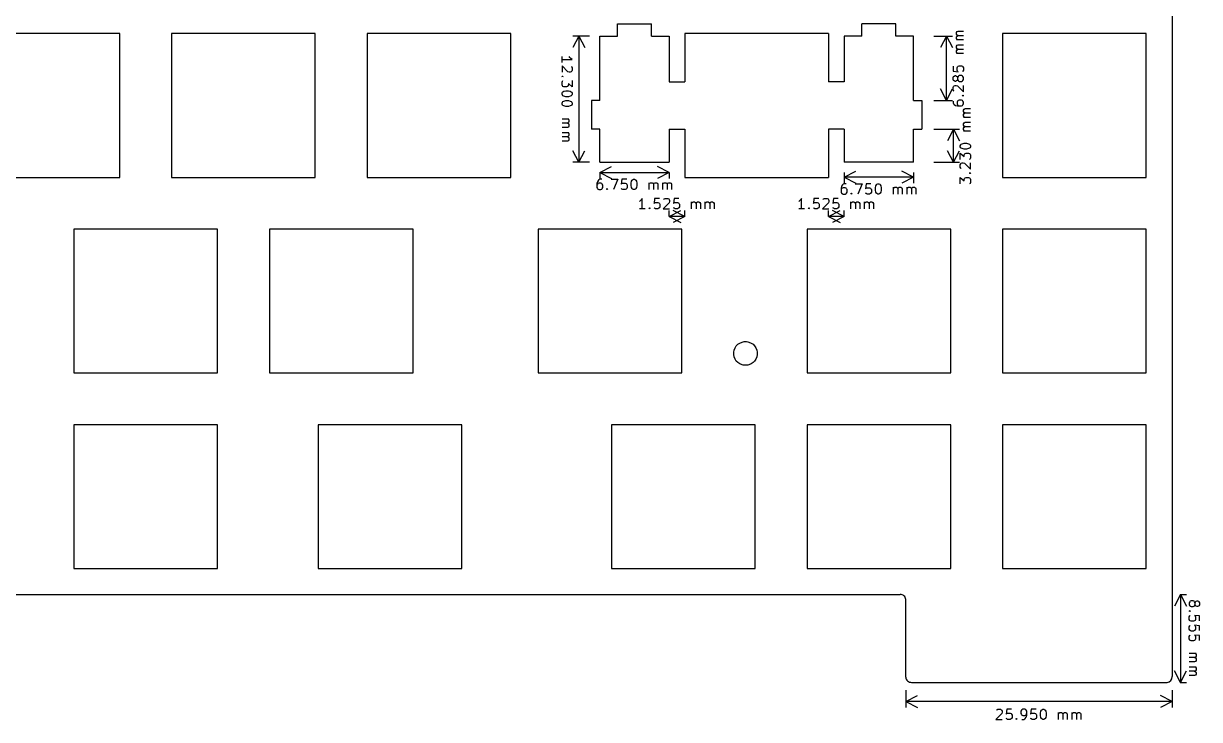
# Model space of a CAD drawing. Extents: x 24 to 217, y -65 to 69.
# Drawn here: x 102.2 to 216.7, y -65 to 2.7 of the extents above; entities that cross this region are included whole.
import ezdxf

# ---------------------------------------------------------------- set-up
doc = ezdxf.new("R2010")
doc.units = 0
doc.layers.add('BLACK', color=7, linetype='CONTINUOUS')

msp = doc.modelspace()

# ---------------------------------------------------------------- linework, layer by layer
at = {"layer": 'BLACK', "linetype": 'CONTINUOUS'}
for p, q in [((214.08, 60.9025), (214.08, -14.77)), ((160.047, 1.5225), (160.047, 2.7225)), ((160.047, 2.7225), (163.347, 2.7225)), ((163.347, 1.5225), (163.347, 2.7225)), ((183.849, 1.5225), (183.849, 2.7225)), ((187.149, 2.7225), (183.849, 2.7225)), ((187.149, 1.5225), (187.149, 2.7225)), ((111.542, 1.7525), (97.542, 1.7525)), ((111.542, -12.2475), (111.542, 1.7525)), ((116.592, 1.7525), (116.592, -12.2475)), ((130.592, 1.7525), (116.592, 1.7525)), ((130.592, -12.2475), (130.592, 1.7525)), ((135.642, 1.7525), (135.642, -12.2475)), ((149.642, 1.7525), (135.642, 1.7525)), ((149.642, -12.2475), (149.642, 1.7525)), ((157.322, 1.5225), (155.698, 1.5225)), ((156.284, 1.5225), (155.698, 0.396)), ((156.284, 1.5225), (156.284, -10.7775)), ((156.284, 1.5225), (156.87, 0.396)), ((158.322, 1.5225), (160.047, 1.5225)), ((158.322, -4.7625), (158.322, 1.5225)), ((163.346, 1.5225), (165.071, 1.5225)), ((165.073, 1.5225), (165.073, -2.9475)), ((180.598, 1.7525), (166.598, 1.7525)), ((166.598, 1.7525), (166.598, -2.9475)), ((180.598, 1.7525), (180.598, -2.9475)), ((182.123, 1.5225), (182.123, -2.9475)), ((183.849, 1.5225), (182.124, 1.5225)), ((188.874, 1.5225), (187.149, 1.5225)), ((188.874, -4.7625), (188.874, 1.5225)), ((190.874, 1.5225), (192.68, 1.5225)), ((192.094, 1.5225), (191.508, 0.396)), ((192.094, -4.7625), (192.094, 1.5225)), ((192.094, 1.5225), (192.68, 0.396)), ((193.08, 1.85619), (193.127, 1.95143)), ((193.08, 1.71333), (193.08, 1.85619)), ((193.127, 1.61809), (193.08, 1.71333)), ((193.08, 1.42762), (193.127, 1.52286)), ((193.08, 1.28476), (193.08, 1.42762)), ((193.127, 1.18952), (193.08, 1.28476)), ((193.127, 1.95143), (193.223, 1.99905)), ((193.223, 1.57048), (193.127, 1.61809)), ((193.127, 1.52286), (193.223, 1.57048)), ((193.175, 1.1419), (193.127, 1.18952)), ((193.223, 1.99905), (193.746, 1.99905)), ((193.223, 1.57048), (193.746, 1.57048)), ((197.556, 1.7525), (197.556, -12.2475)), ((211.556, 1.7525), (197.556, 1.7525)), ((211.556, -12.2475), (211.556, 1.7525)), ((193.746, 1.1419), (193.08, 1.1419)), ((193.08, 0.52286), (193.127, 0.61809)), ((193.08, 0.38), (193.08, 0.52286)), ((193.127, 0.28476), (193.08, 0.38)), ((193.08, 0.09428), (193.127, 0.18952)), ((193.08, -0.04857), (193.08, 0.09428)), ((193.127, 0.61809), (193.223, 0.66571)), ((193.223, 0.23714), (193.127, 0.28476)), ((193.127, 0.18952), (193.223, 0.23714)), ((193.223, 0.66571), (193.746, 0.66571)), ((193.223, 0.23714), (193.746, 0.23714)), ((154.632, -1.05607), (154.632, -0.48464)), ((154.632, -0.77036), (155.632, -0.77036)), ((155.394, -0.57988), (155.346, -0.48464)), ((155.489, -0.67512), (155.394, -0.57988)), ((155.632, -0.77036), (155.489, -0.67512)), ((193.127, -0.14381), (193.08, -0.04857)), ((193.746, -0.19143), (193.08, -0.19143)), ((193.175, -0.19143), (193.127, -0.14381)), ((155.203, -1.96083), (154.632, -1.3894)), ((154.632, -1.3894), (154.632, -2.00845)), ((155.346, -2.00845), (155.203, -1.96083)), ((155.441, -2.00845), (155.346, -2.00845)), ((155.536, -1.96083), (155.441, -2.00845)), ((155.536, -1.43702), (155.584, -1.48464)), ((155.584, -1.91321), (155.536, -1.96083)), ((155.584, -1.48464), (155.632, -1.57988)), ((155.632, -1.81798), (155.584, -1.91321)), ((155.632, -1.57988), (155.632, -1.81798)), ((192.746, -1.42952), (192.746, -1.90571)), ((192.746, -1.90571), (193.223, -1.95333)), ((193.127, -1.57238), (193.175, -1.47714)), ((193.127, -1.81048), (193.127, -1.57238)), ((193.175, -1.90571), (193.127, -1.81048)), ((193.175, -1.47714), (193.223, -1.42952)), ((193.223, -1.95333), (193.175, -1.90571)), ((193.223, -1.42952), (193.318, -1.3819)), ((193.318, -1.3819), (193.556, -1.3819)), ((193.556, -1.3819), (193.651, -1.42952)), ((193.651, -1.42952), (193.699, -1.47714)), ((193.699, -1.90571), (193.651, -1.95333)), ((193.699, -1.47714), (193.746, -1.57238)), ((193.746, -1.81048), (193.699, -1.90571)), ((193.746, -1.57238), (193.746, -1.81048)), ((154.632, -2.43702), (154.679, -2.3894)), ((154.679, -2.48464), (154.632, -2.43702)), ((154.727, -2.43702), (154.632, -2.43702)), ((154.632, -2.96083), (154.679, -2.86559)), ((154.632, -3.24655), (154.632, -2.96083)), ((154.679, -3.34178), (154.632, -3.24655)), ((154.679, -2.3894), (154.727, -2.43702)), ((154.727, -2.43702), (154.679, -2.48464)), ((154.679, -2.86559), (154.727, -2.81798)), ((154.727, -3.3894), (154.679, -3.34178)), ((154.822, -3.43702), (154.727, -3.3894)), ((155.06, -3.43702), (154.822, -3.43702)), ((155.155, -3.3894), (155.06, -3.43702)), ((155.203, -3.34178), (155.155, -3.3894)), ((155.251, -3.24655), (155.203, -3.34178)), ((155.632, -3.43702), (155.251, -3.10369)), ((155.251, -3.10369), (155.251, -3.24655)), ((155.632, -2.81798), (155.632, -3.43702)), ((165.073, -2.9475), (166.598, -2.9475)), ((182.123, -2.9475), (180.598, -2.9475)), ((192.746, -2.52476), (192.794, -2.42952)), ((192.746, -2.71524), (192.746, -2.52476)), ((192.794, -2.81048), (192.746, -2.71524)), ((192.746, -3.47714), (192.794, -3.3819)), ((192.794, -2.42952), (192.842, -2.3819)), ((192.842, -2.8581), (192.794, -2.81048)), ((192.794, -3.3819), (192.842, -3.33428)), ((192.842, -2.3819), (192.937, -2.33428)), ((192.937, -2.90571), (192.842, -2.8581)), ((192.842, -3.33428), (192.937, -3.28667)), ((192.937, -2.33428), (192.984, -2.33428)), ((192.984, -2.90571), (192.937, -2.90571)), ((192.937, -3.28667), (193.032, -3.28667)), ((192.984, -2.33428), (193.08, -2.3819)), ((193.08, -2.8581), (192.984, -2.90571)), ((193.032, -3.28667), (193.175, -3.33428)), ((193.08, -2.3819), (193.127, -2.42952)), ((193.127, -2.81048), (193.08, -2.8581)), ((193.127, -2.42952), (193.175, -2.52476)), ((193.175, -2.71524), (193.127, -2.81048)), ((193.223, -2.42952), (193.175, -2.52476)), ((193.175, -2.52476), (193.175, -2.71524)), ((193.175, -2.71524), (193.223, -2.81048)), ((193.175, -3.33428), (193.746, -3.90571)), ((193.27, -2.3819), (193.223, -2.42952)), ((193.223, -2.81048), (193.27, -2.8581)), ((193.365, -2.33428), (193.27, -2.3819)), ((193.27, -2.8581), (193.365, -2.90571)), ((193.556, -2.33428), (193.365, -2.33428)), ((193.365, -2.90571), (193.556, -2.90571)), ((193.651, -2.3819), (193.556, -2.33428)), ((193.556, -2.90571), (193.651, -2.8581)), ((193.699, -2.42952), (193.651, -2.3819)), ((193.651, -2.8581), (193.699, -2.81048)), ((193.746, -2.52476), (193.699, -2.42952)), ((193.699, -2.81048), (193.746, -2.71524)), ((193.746, -2.71524), (193.746, -2.52476)), ((193.746, -3.90571), (193.746, -3.28667)), ((154.632, -4.05607), (154.679, -3.96083)), ((154.632, -4.15131), (154.632, -4.05607)), ((154.679, -4.24655), (154.632, -4.15131)), ((154.679, -3.96083), (154.727, -3.91321)), ((154.727, -4.29417), (154.679, -4.24655)), ((154.727, -3.91321), (154.822, -3.86559)), ((154.822, -4.34178), (154.727, -4.29417)), ((154.822, -3.86559), (155.013, -3.81798)), ((155.013, -4.3894), (154.822, -4.34178)), ((155.013, -3.81798), (155.251, -3.81798)), ((155.251, -4.3894), (155.013, -4.3894)), ((155.251, -3.81798), (155.441, -3.86559)), ((155.441, -4.34178), (155.251, -4.3894)), ((155.441, -3.86559), (155.536, -3.91321)), ((155.536, -4.29417), (155.441, -4.34178)), ((155.536, -3.91321), (155.584, -3.96083)), ((155.584, -4.24655), (155.536, -4.29417)), ((155.584, -3.96083), (155.632, -4.05607)), ((155.632, -4.15131), (155.584, -4.24655)), ((155.632, -4.05607), (155.632, -4.15131)), ((192.094, -4.7625), (191.508, -3.636)), ((192.094, -4.7625), (192.68, -3.636)), ((192.746, -3.71524), (192.746, -3.47714)), ((192.794, -3.81048), (192.746, -3.71524)), ((192.842, -3.85809), (192.794, -3.81048)), ((193.651, -4.28667), (193.699, -4.23905)), ((193.699, -4.33428), (193.651, -4.28667)), ((193.651, -4.28667), (193.746, -4.28667)), ((193.699, -4.23905), (193.746, -4.28667)), ((193.746, -4.28667), (193.699, -4.33428)), ((154.632, -5.00845), (154.679, -4.91321)), ((154.632, -5.10369), (154.632, -5.00845)), ((154.679, -5.19893), (154.632, -5.10369)), ((154.679, -4.91321), (154.727, -4.86559)), ((154.727, -5.24655), (154.679, -5.19893)), ((154.727, -4.86559), (154.822, -4.81798)), ((154.822, -5.29417), (154.727, -5.24655)), ((154.822, -4.81798), (155.013, -4.77036)), ((155.013, -5.34178), (154.822, -5.29417)), ((155.013, -4.77036), (155.251, -4.77036)), ((155.251, -5.34178), (155.013, -5.34178)), ((155.251, -4.77036), (155.441, -4.81798)), ((155.441, -5.29417), (155.251, -5.34178)), ((155.441, -4.81798), (155.536, -4.86559)), ((155.536, -5.24655), (155.441, -5.29417)), ((155.536, -4.86559), (155.584, -4.91321)), ((155.584, -5.19893), (155.536, -5.24655)), ((155.584, -4.91321), (155.632, -5.00845)), ((155.632, -5.10369), (155.584, -5.19893)), ((155.632, -5.00845), (155.632, -5.10369)), ((158.322, -4.7625), (157.497, -4.7625)), ((157.497, -4.7625), (157.497, -7.5475)), ((188.874, -4.7625), (189.7, -4.7625)), ((189.7, -4.7625), (189.7, -7.5475)), ((190.874, -4.7625), (192.68, -4.7625)), ((192.746, -4.81048), (192.746, -5.00095)), ((192.746, -5.00095), (192.794, -5.09619)), ((192.794, -5.09619), (192.842, -5.14381)), ((192.842, -5.14381), (192.984, -5.23905)), ((192.984, -5.23905), (193.175, -5.28667)), ((193.175, -4.81048), (193.127, -4.90571)), ((193.127, -4.90571), (193.127, -5.09619)), ((193.127, -5.09619), (193.175, -5.19143)), ((193.223, -4.76286), (193.175, -4.81048)), ((193.175, -5.19143), (193.223, -5.23905)), ((193.175, -5.28667), (193.556, -5.28667)), ((193.318, -4.71524), (193.223, -4.76286)), ((193.223, -5.23905), (193.318, -5.28667)), ((193.556, -4.71524), (193.318, -4.71524)), ((193.651, -4.76286), (193.556, -4.71524)), ((193.556, -5.28667), (193.651, -5.23905)), ((193.699, -4.81048), (193.651, -4.76286)), ((193.651, -5.23905), (193.699, -5.19143)), ((193.746, -4.90571), (193.699, -4.81048)), ((193.699, -5.19143), (193.746, -5.09619)), ((193.746, -5.09619), (193.746, -4.90571)), ((193.77, -5.68631), (193.817, -5.59107)), ((193.77, -5.82917), (193.77, -5.68631)), ((193.817, -5.59107), (193.913, -5.54345)), ((193.913, -5.54345), (194.436, -5.54345)), ((154.632, -6.53226), (155.298, -6.53226)), ((155.203, -6.53226), (155.251, -6.57988)), ((155.251, -6.57988), (155.298, -6.67512)), ((155.298, -6.81798), (155.251, -6.91321)), ((155.298, -6.67512), (155.298, -6.81798)), ((193.817, -5.9244), (193.77, -5.82917)), ((193.77, -6.11488), (193.817, -6.01964)), ((193.77, -6.25774), (193.77, -6.11488)), ((193.817, -6.35298), (193.77, -6.25774)), ((194.436, -6.4006), (193.77, -6.4006)), ((193.913, -5.97202), (193.817, -5.9244)), ((193.817, -6.01964), (193.913, -5.97202)), ((193.865, -6.4006), (193.817, -6.35298)), ((193.913, -5.97202), (194.436, -5.97202)), ((155.155, -6.96083), (154.632, -6.96083)), ((155.155, -7.3894), (154.632, -7.3894)), ((154.632, -7.86559), (155.298, -7.86559)), ((155.251, -6.91321), (155.155, -6.96083)), ((155.155, -6.96083), (155.251, -7.00845)), ((155.251, -7.34178), (155.155, -7.3894)), ((155.203, -7.86559), (155.251, -7.91321)), ((155.251, -7.00845), (155.298, -7.10369)), ((155.298, -7.24655), (155.251, -7.34178)), ((155.251, -7.91321), (155.298, -8.00845)), ((155.298, -7.10369), (155.298, -7.24655)), ((155.298, -8.00845), (155.298, -8.15131)), ((158.322, -7.5475), (157.497, -7.5475)), ((158.322, -10.7775), (158.322, -7.5475)), ((165.073, -7.5475), (165.073, -10.7775)), ((165.073, -7.5475), (166.598, -7.5475)), ((166.598, -7.5475), (166.598, -12.2475)), ((180.598, -7.5475), (180.598, -12.2475)), ((182.123, -7.5475), (180.598, -7.5475)), ((182.123, -7.5475), (182.123, -10.7775)), ((188.874, -10.7775), (188.874, -7.5475)), ((188.874, -7.5475), (189.7, -7.5475)), ((190.874, -7.5475), (193.37, -7.5475)), ((192.784, -7.5475), (192.198, -8.674)), ((192.784, -10.7775), (192.784, -7.5475)), ((192.784, -7.5475), (193.37, -8.674)), ((193.77, -7.01964), (193.817, -6.9244)), ((193.77, -7.1625), (193.77, -7.01964)), ((193.817, -7.25774), (193.77, -7.1625)), ((193.77, -7.44821), (193.817, -7.35298)), ((193.77, -7.59107), (193.77, -7.44821)), ((193.817, -7.68631), (193.77, -7.59107)), ((194.436, -7.73393), (193.77, -7.73393)), ((193.817, -6.9244), (193.913, -6.87678)), ((193.913, -7.30536), (193.817, -7.25774)), ((193.817, -7.35298), (193.913, -7.30536)), ((193.865, -7.73393), (193.817, -7.68631)), ((193.913, -6.87678), (194.436, -6.87678)), ((193.913, -7.30536), (194.436, -7.30536)), ((155.155, -8.29417), (154.632, -8.29417)), ((155.155, -8.72274), (154.632, -8.72274)), ((155.251, -8.24655), (155.155, -8.29417)), ((155.155, -8.29417), (155.251, -8.34178)), ((155.251, -8.67512), (155.155, -8.72274)), ((155.298, -8.15131), (155.251, -8.24655)), ((155.251, -8.34178), (155.298, -8.43702)), ((155.298, -8.57988), (155.251, -8.67512)), ((155.298, -8.43702), (155.298, -8.57988)), ((193.436, -9.1625), (193.484, -9.06726)), ((193.436, -9.25774), (193.436, -9.1625)), ((193.484, -9.06726), (193.532, -9.01964)), ((193.532, -9.01964), (193.627, -8.97202)), ((193.627, -8.97202), (193.817, -8.9244)), ((193.817, -8.9244), (194.055, -8.9244)), ((194.055, -8.9244), (194.246, -8.97202)), ((194.246, -8.97202), (194.341, -9.01964)), ((194.341, -9.01964), (194.389, -9.06726)), ((194.389, -9.06726), (194.436, -9.1625)), ((194.436, -9.1625), (194.436, -9.25774)), ((156.284, -10.7775), (155.698, -9.651)), ((156.284, -10.7775), (156.87, -9.651)), ((192.784, -10.7775), (192.198, -9.651)), ((192.784, -10.7775), (193.37, -9.651)), ((193.484, -9.35298), (193.436, -9.25774)), ((193.436, -10.4958), (193.436, -9.87678)), ((193.436, -9.87678), (193.817, -10.2101)), ((193.532, -9.40059), (193.484, -9.35298)), ((193.627, -9.44821), (193.532, -9.40059)), ((193.817, -9.49583), (193.627, -9.44821)), ((194.055, -9.49583), (193.817, -9.49583)), ((193.817, -10.0673), (193.865, -9.97202)), ((193.817, -10.2101), (193.817, -10.0673)), ((193.865, -9.97202), (193.913, -9.9244)), ((193.913, -9.9244), (194.008, -9.87678)), ((194.008, -9.87678), (194.246, -9.87678)), ((194.246, -9.44821), (194.055, -9.49583)), ((194.341, -9.40059), (194.246, -9.44821)), ((194.246, -9.87678), (194.341, -9.9244)), ((194.389, -9.35298), (194.341, -9.40059)), ((194.341, -9.9244), (194.389, -9.97202)), ((194.436, -9.25774), (194.389, -9.35298)), ((194.389, -9.97202), (194.436, -10.0673)), ((194.436, -10.0673), (194.436, -10.353)), ((157.322, -10.7775), (155.698, -10.7775)), ((158.322, -10.7775), (165.072, -10.7775)), ((158.322, -11.7775), (159.448, -11.1911)), ((165.072, -11.7775), (163.945, -11.1911)), ((188.874, -10.7775), (182.124, -10.7775)), ((190.874, -10.7775), (193.37, -10.7775)), ((193.436, -11.0196), (193.484, -10.9244)), ((193.436, -11.2577), (193.436, -11.0196)), ((193.484, -11.353), (193.436, -11.2577)), ((193.484, -10.9244), (193.532, -10.8768)), ((193.532, -11.4006), (193.484, -11.353)), ((193.532, -10.8768), (193.627, -10.8292)), ((193.627, -10.8292), (193.722, -10.8292)), ((193.722, -10.8292), (193.865, -10.8768)), ((193.865, -10.8768), (194.436, -11.4482)), ((194.389, -10.4482), (194.341, -10.4958)), ((194.436, -10.353), (194.389, -10.4482)), ((194.436, -11.4482), (194.436, -10.8292)), ((97.542, -12.2475), (111.542, -12.2475)), ((116.592, -12.2475), (130.592, -12.2475)), ((135.642, -12.2475), (149.642, -12.2475)), ((158.173, -12.5251), (158.078, -12.668)), ((158.221, -12.4775), (158.173, -12.5251)), ((158.316, -12.4299), (158.221, -12.4775)), ((158.506, -12.4299), (158.316, -12.4299)), ((158.322, -11.7775), (165.072, -11.7775)), ((158.322, -11.7775), (158.322, -12.3639)), ((158.322, -11.7775), (159.448, -12.3639)), ((159.411, -12.4299), (160.078, -12.4299)), ((160.078, -12.4299), (159.649, -13.4299)), ((160.459, -12.4299), (160.411, -12.9061)), ((160.935, -12.4299), (160.459, -12.4299)), ((161.411, -12.6204), (161.459, -12.5251)), ((161.459, -12.5251), (161.506, -12.4775)), ((161.506, -12.4775), (161.602, -12.4299)), ((161.602, -12.4299), (161.697, -12.4299)), ((161.697, -12.4299), (161.792, -12.4775)), ((161.792, -12.4775), (161.84, -12.5251)), ((161.84, -12.5251), (161.887, -12.6204)), ((165.072, -11.7775), (163.945, -12.3639)), ((165.072, -11.7775), (165.072, -12.3639)), ((166.598, -12.2475), (180.598, -12.2475)), ((182.124, -12.2175), (183.251, -11.6311)), ((182.124, -11.7775), (182.124, -12.8039)), ((188.874, -12.2175), (182.124, -12.2175)), ((182.124, -12.2175), (183.251, -12.8039)), ((188.874, -12.2175), (187.748, -11.6311)), ((188.874, -12.2175), (187.748, -12.8039)), ((188.874, -11.7775), (188.874, -12.8039)), ((193.436, -12.8768), (193.436, -12.2577)), ((193.436, -12.2577), (193.817, -12.5911)), ((193.817, -12.4482), (193.865, -12.353)), ((193.817, -12.5911), (193.817, -12.4482)), ((193.865, -12.353), (193.913, -12.3054)), ((193.913, -12.3054), (194.008, -12.2577)), ((194.008, -12.2577), (194.246, -12.2577)), ((194.246, -12.2577), (194.341, -12.3054)), ((194.341, -11.8292), (194.389, -11.7815)), ((194.389, -11.8768), (194.341, -11.8292)), ((194.341, -11.8292), (194.436, -11.8292)), ((194.341, -12.3054), (194.389, -12.353)), ((194.389, -11.7815), (194.436, -11.8292)), ((194.436, -11.8292), (194.389, -11.8768)), ((194.389, -12.353), (194.436, -12.4482)), ((194.436, -12.4482), (194.436, -12.7339)), ((197.556, -12.2475), (211.556, -12.2475)), ((158.078, -12.668), (158.03, -12.8585)), ((158.03, -12.8585), (158.03, -13.2394)), ((158.078, -12.9061), (158.03, -13.0013)), ((158.03, -13.2394), (158.078, -13.3346)), ((158.125, -12.8585), (158.078, -12.9061)), ((158.078, -13.3346), (158.125, -13.3823)), ((158.221, -12.8108), (158.125, -12.8585)), ((158.125, -13.3823), (158.221, -13.4299)), ((158.411, -12.8108), (158.221, -12.8108)), ((158.221, -13.4299), (158.411, -13.4299)), ((158.506, -12.8585), (158.411, -12.8108)), ((158.411, -13.4299), (158.506, -13.3823)), ((158.554, -12.9061), (158.506, -12.8585)), ((158.506, -13.3823), (158.554, -13.3346)), ((158.602, -13.0013), (158.554, -12.9061)), ((158.554, -13.3346), (158.602, -13.2394)), ((158.602, -13.2394), (158.602, -13.0013)), ((158.982, -13.3823), (159.03, -13.3346)), ((159.03, -13.4299), (158.982, -13.3823)), ((159.03, -13.3346), (159.078, -13.3823)), ((159.03, -13.3346), (159.03, -13.4299)), ((159.078, -13.3823), (159.03, -13.4299)), ((160.411, -12.9061), (160.459, -12.8585)), ((160.459, -13.3823), (160.411, -13.3346)), ((160.459, -12.8585), (160.554, -12.8108)), ((160.554, -13.4299), (160.459, -13.3823)), ((160.554, -12.8108), (160.792, -12.8108)), ((160.792, -13.4299), (160.554, -13.4299)), ((160.792, -12.8108), (160.887, -12.8585)), ((160.887, -13.3823), (160.792, -13.4299)), ((160.887, -12.8585), (160.935, -12.9061)), ((160.935, -13.3346), (160.887, -13.3823)), ((160.935, -12.9061), (160.982, -13.0013)), ((160.982, -13.2394), (160.935, -13.3346)), ((160.982, -13.0013), (160.982, -13.2394)), ((161.363, -12.8108), (161.411, -12.6204)), ((161.363, -13.0489), (161.363, -12.8108)), ((161.411, -13.2394), (161.363, -13.0489)), ((161.459, -13.3346), (161.411, -13.2394)), ((161.506, -13.3823), (161.459, -13.3346)), ((161.602, -13.4299), (161.506, -13.3823)), ((161.697, -13.4299), (161.602, -13.4299)), ((161.792, -13.3823), (161.697, -13.4299)), ((161.84, -13.3346), (161.792, -13.3823)), ((161.887, -13.2394), (161.84, -13.3346)), ((161.887, -12.6204), (161.935, -12.8108)), ((161.935, -13.0489), (161.887, -13.2394)), ((161.935, -12.8108), (161.935, -13.0489)), ((163.125, -13.4299), (163.125, -12.7632)), ((163.125, -12.8585), (163.173, -12.8108)), ((163.173, -12.8108), (163.268, -12.7632)), ((163.268, -12.7632), (163.411, -12.7632)), ((163.411, -12.7632), (163.506, -12.8108)), ((163.506, -12.8108), (163.554, -12.9061)), ((163.554, -12.9061), (163.602, -12.8108)), ((163.554, -12.9061), (163.554, -13.4299)), ((163.602, -12.8108), (163.697, -12.7632)), ((163.697, -12.7632), (163.84, -12.7632)), ((163.84, -12.7632), (163.935, -12.8108)), ((163.935, -12.8108), (163.982, -12.9061)), ((163.982, -12.9061), (163.982, -13.4299)), ((164.459, -13.4299), (164.459, -12.7632)), ((164.459, -12.8585), (164.506, -12.8108)), ((164.506, -12.8108), (164.602, -12.7632)), ((164.602, -12.7632), (164.744, -12.7632)), ((164.744, -12.7632), (164.84, -12.8108)), ((164.84, -12.8108), (164.887, -12.9061)), ((164.887, -12.9061), (164.935, -12.8108)), ((164.887, -12.9061), (164.887, -13.4299)), ((164.935, -12.8108), (165.03, -12.7632)), ((165.03, -12.7632), (165.173, -12.7632)), ((165.173, -12.7632), (165.268, -12.8108)), ((165.268, -12.8108), (165.316, -12.9061)), ((165.316, -12.9061), (165.316, -13.4299)), ((181.88, -13.108), (181.833, -13.2985)), ((181.833, -13.2985), (181.833, -13.6794)), ((181.88, -13.3461), (181.833, -13.4413)), ((181.833, -13.6794), (181.88, -13.7746)), ((181.976, -12.9651), (181.88, -13.108)), ((181.928, -13.2985), (181.88, -13.3461)), ((182.023, -13.2508), (181.928, -13.2985)), ((182.023, -12.9175), (181.976, -12.9651)), ((182.119, -12.8699), (182.023, -12.9175)), ((182.214, -13.2508), (182.023, -13.2508)), ((182.309, -12.8699), (182.119, -12.8699)), ((182.309, -13.2985), (182.214, -13.2508)), ((182.357, -13.3461), (182.309, -13.2985)), ((182.404, -13.4413), (182.357, -13.3461)), ((182.357, -13.7746), (182.404, -13.6794)), ((182.404, -13.6794), (182.404, -13.4413)), ((183.214, -12.8699), (183.88, -12.8699)), ((183.88, -12.8699), (183.452, -13.8699)), ((184.261, -12.8699), (184.214, -13.3461)), ((184.214, -13.3461), (184.261, -13.2985)), ((184.738, -12.8699), (184.261, -12.8699)), ((184.261, -13.2985), (184.357, -13.2508)), ((184.357, -13.2508), (184.595, -13.2508)), ((184.595, -13.2508), (184.69, -13.2985)), ((184.69, -13.2985), (184.738, -13.3461)), ((184.738, -13.3461), (184.785, -13.4413)), ((184.785, -13.6794), (184.738, -13.7746)), ((184.785, -13.4413), (184.785, -13.6794)), ((185.166, -13.2508), (185.214, -13.0604)), ((185.166, -13.4889), (185.166, -13.2508)), ((185.214, -13.6794), (185.166, -13.4889)), ((185.214, -13.0604), (185.261, -12.9651)), ((185.261, -13.7746), (185.214, -13.6794)), ((185.261, -12.9651), (185.309, -12.9175)), ((185.309, -12.9175), (185.404, -12.8699)), ((185.404, -12.8699), (185.499, -12.8699)), ((185.499, -12.8699), (185.595, -12.9175)), ((185.595, -12.9175), (185.642, -12.9651)), ((185.642, -12.9651), (185.69, -13.0604)), ((185.69, -13.6794), (185.642, -13.7746)), ((185.69, -13.0604), (185.738, -13.2508)), ((185.738, -13.4889), (185.69, -13.6794)), ((185.738, -13.2508), (185.738, -13.4889)), ((186.928, -13.8699), (186.928, -13.2032)), ((186.928, -13.2985), (186.976, -13.2508)), ((186.976, -13.2508), (187.071, -13.2032)), ((187.071, -13.2032), (187.214, -13.2032)), ((187.214, -13.2032), (187.309, -13.2508)), ((187.309, -13.2508), (187.357, -13.3461)), ((187.357, -13.3461), (187.404, -13.2508)), ((187.357, -13.3461), (187.357, -13.8699)), ((187.404, -13.2508), (187.499, -13.2032)), ((187.499, -13.2032), (187.642, -13.2032)), ((187.642, -13.2032), (187.738, -13.2508)), ((187.738, -13.2508), (187.785, -13.3461)), ((187.785, -13.3461), (187.785, -13.8699)), ((188.261, -13.8699), (188.261, -13.2032)), ((188.261, -13.2985), (188.309, -13.2508)), ((188.309, -13.2508), (188.404, -13.2032)), ((188.404, -13.2032), (188.547, -13.2032)), ((188.547, -13.2032), (188.642, -13.2508)), ((188.642, -13.2508), (188.69, -13.3461)), ((188.69, -13.3461), (188.738, -13.2508)), ((188.69, -13.3461), (188.69, -13.8699)), ((188.738, -13.2508), (188.833, -13.2032)), ((188.833, -13.2032), (188.976, -13.2032)), ((188.976, -13.2032), (189.071, -13.2508)), ((189.071, -13.2508), (189.119, -13.3461)), ((189.119, -13.3461), (189.119, -13.8699)), ((194.389, -12.8292), (194.341, -12.8768)), ((194.436, -12.7339), (194.389, -12.8292)), ((162.264, -14.538), (162.169, -14.5856)), ((162.359, -14.4427), (162.264, -14.538)), ((162.455, -14.2999), (162.359, -14.4427)), ((162.455, -15.2999), (162.455, -14.2999)), ((163.645, -14.2999), (163.597, -14.7761)), ((163.597, -14.7761), (163.645, -14.7285)), ((164.121, -14.2999), (163.645, -14.2999)), ((163.645, -14.7285), (163.74, -14.6808)), ((163.74, -14.6808), (163.978, -14.6808)), ((163.978, -14.6808), (164.074, -14.7285)), ((164.074, -14.7285), (164.121, -14.7761)), ((164.121, -14.7761), (164.169, -14.8713)), ((164.169, -14.8713), (164.169, -15.1094)), ((165.074, -14.7285), (164.502, -15.2999)), ((164.55, -14.3951), (164.597, -14.3475)), ((164.597, -14.3475), (164.693, -14.2999)), ((164.693, -14.2999), (164.931, -14.2999)), ((164.931, -14.2999), (165.026, -14.3475)), ((165.026, -14.3475), (165.074, -14.3951)), ((165.074, -14.3951), (165.121, -14.4904)), ((165.121, -14.5856), (165.074, -14.7285)), ((165.121, -14.4904), (165.121, -14.5856)), ((165.55, -14.2999), (165.502, -14.7761)), ((165.502, -14.7761), (165.55, -14.7285)), ((166.026, -14.2999), (165.55, -14.2999)), ((165.55, -14.7285), (165.645, -14.6808)), ((165.645, -14.6808), (165.883, -14.6808)), ((165.883, -14.6808), (165.978, -14.7285)), ((165.978, -14.7285), (166.026, -14.7761)), ((166.026, -14.7761), (166.074, -14.8713)), ((166.074, -14.8713), (166.074, -15.1094)), ((167.264, -15.2999), (167.264, -14.6332)), ((167.264, -14.7285), (167.312, -14.6808)), ((167.312, -14.6808), (167.407, -14.6332)), ((167.407, -14.6332), (167.55, -14.6332)), ((167.55, -14.6332), (167.645, -14.6808)), ((167.645, -14.6808), (167.693, -14.7761)), ((167.693, -14.7761), (167.74, -14.6808)), ((167.693, -14.7761), (167.693, -15.2999)), ((167.74, -14.6808), (167.835, -14.6332)), ((167.835, -14.6332), (167.978, -14.6332)), ((167.978, -14.6332), (168.074, -14.6808)), ((168.074, -14.6808), (168.121, -14.7761)), ((168.121, -14.7761), (168.121, -15.2999)), ((168.597, -15.2999), (168.597, -14.6332)), ((168.597, -14.7285), (168.645, -14.6808)), ((168.645, -14.6808), (168.74, -14.6332)), ((168.74, -14.6332), (168.883, -14.6332)), ((168.883, -14.6332), (168.978, -14.6808)), ((168.978, -14.6808), (169.026, -14.7761)), ((169.026, -14.7761), (169.074, -14.6808)), ((169.026, -14.7761), (169.026, -15.2999)), ((169.074, -14.6808), (169.169, -14.6332)), ((169.169, -14.6332), (169.312, -14.6332)), ((169.312, -14.6332), (169.407, -14.6808)), ((169.407, -14.6808), (169.455, -14.7761)), ((169.455, -14.7761), (169.455, -15.2999)), ((177.789, -14.538), (177.694, -14.5856)), ((177.885, -14.4427), (177.789, -14.538)), ((177.98, -14.2999), (177.885, -14.4427)), ((177.98, -15.2999), (177.98, -14.2999)), ((179.17, -14.2999), (179.123, -14.7761)), ((179.123, -14.7761), (179.17, -14.7285)), ((179.646, -14.2999), (179.17, -14.2999)), ((179.17, -14.7285), (179.266, -14.6808)), ((179.266, -14.6808), (179.504, -14.6808)), ((179.504, -14.6808), (179.599, -14.7285)), ((179.599, -14.7285), (179.646, -14.7761)), ((179.646, -14.7761), (179.694, -14.8713)), ((179.694, -14.8713), (179.694, -15.1094)), ((180.599, -14.7285), (180.027, -15.2999)), ((180.075, -14.3951), (180.123, -14.3475)), ((180.123, -14.3475), (180.218, -14.2999)), ((180.218, -14.2999), (180.456, -14.2999)), ((180.456, -14.2999), (180.551, -14.3475)), ((180.551, -14.3475), (180.599, -14.3951)), ((180.599, -14.3951), (180.646, -14.4904)), ((180.646, -14.5856), (180.599, -14.7285)), ((180.646, -14.4904), (180.646, -14.5856)), ((181.075, -14.2999), (181.027, -14.7761)), ((181.027, -14.7761), (181.075, -14.7285)), ((181.551, -14.2999), (181.075, -14.2999)), ((181.075, -14.7285), (181.17, -14.6808)), ((181.17, -14.6808), (181.408, -14.6808)), ((181.408, -14.6808), (181.504, -14.7285)), ((181.504, -14.7285), (181.551, -14.7761)), ((181.551, -14.7761), (181.599, -14.8713)), ((181.599, -14.8713), (181.599, -15.1094)), ((181.88, -13.7746), (181.928, -13.8223)), ((181.928, -13.8223), (182.023, -13.8699)), ((182.023, -13.8699), (182.214, -13.8699)), ((182.214, -13.8699), (182.309, -13.8223)), ((182.309, -13.8223), (182.357, -13.7746)), ((182.785, -13.8223), (182.833, -13.7746)), ((182.833, -13.8699), (182.785, -13.8223)), ((182.789, -15.2999), (182.789, -14.6332)), ((182.789, -14.7285), (182.837, -14.6808)), ((182.833, -13.7746), (182.88, -13.8223)), ((182.833, -13.7746), (182.833, -13.8699)), ((182.88, -13.8223), (182.833, -13.8699)), ((182.837, -14.6808), (182.932, -14.6332)), ((182.932, -14.6332), (183.075, -14.6332)), ((183.075, -14.6332), (183.17, -14.6808)), ((183.17, -14.6808), (183.218, -14.7761)), ((183.218, -14.7761), (183.266, -14.6808)), ((183.218, -14.7761), (183.218, -15.2999)), ((183.266, -14.6808), (183.361, -14.6332)), ((183.361, -14.6332), (183.504, -14.6332)), ((183.504, -14.6332), (183.599, -14.6808)), ((183.599, -14.6808), (183.646, -14.7761)), ((183.646, -14.7761), (183.646, -15.2999)), ((184.123, -15.2999), (184.123, -14.6332)), ((184.123, -14.7285), (184.17, -14.6808)), ((184.17, -14.6808), (184.266, -14.6332)), ((184.261, -13.8223), (184.214, -13.7746)), ((184.357, -13.8699), (184.261, -13.8223)), ((184.266, -14.6332), (184.408, -14.6332)), ((184.595, -13.8699), (184.357, -13.8699)), ((184.408, -14.6332), (184.504, -14.6808)), ((184.504, -14.6808), (184.551, -14.7761)), ((184.551, -14.7761), (184.599, -14.6808)), ((184.551, -14.7761), (184.551, -15.2999)), ((184.69, -13.8223), (184.595, -13.8699)), ((184.599, -14.6808), (184.694, -14.6332)), ((184.738, -13.7746), (184.69, -13.8223)), ((184.694, -14.6332), (184.837, -14.6332)), ((184.837, -14.6332), (184.932, -14.6808)), ((184.932, -14.6808), (184.98, -14.7761)), ((184.98, -14.7761), (184.98, -15.2999)), ((185.309, -13.8223), (185.261, -13.7746)), ((185.404, -13.8699), (185.309, -13.8223)), ((185.499, -13.8699), (185.404, -13.8699)), ((185.595, -13.8223), (185.499, -13.8699)), ((185.642, -13.7746), (185.595, -13.8223)), ((214.08, -14.77), (214.08, -60.8725)), ((162.74, -15.2999), (162.169, -15.2999)), ((163.121, -15.2523), (163.169, -15.2046)), ((163.169, -15.2999), (163.121, -15.2523)), ((163.169, -15.2046), (163.216, -15.2523)), ((163.169, -15.2046), (163.169, -15.2999)), ((163.216, -15.2523), (163.169, -15.2999)), ((163.645, -15.2523), (163.597, -15.2046)), ((163.74, -15.2999), (163.645, -15.2523)), ((163.978, -15.2999), (163.74, -15.2999)), ((164.074, -15.2523), (163.978, -15.2999)), ((164.121, -15.2046), (164.074, -15.2523)), ((164.169, -15.1094), (164.121, -15.2046)), ((164.502, -15.2999), (165.121, -15.2999)), ((165.073, -16.0475), (165.073, -15.4611)), ((165.073, -16.0475), (166.2, -15.4611)), ((166.598, -16.0475), (165.471, -15.4611)), ((165.55, -15.2523), (165.502, -15.2046)), ((165.645, -15.2999), (165.55, -15.2523)), ((165.883, -15.2999), (165.645, -15.2999)), ((165.978, -15.2523), (165.883, -15.2999)), ((166.026, -15.2046), (165.978, -15.2523)), ((166.074, -15.1094), (166.026, -15.2046)), ((166.598, -16.0475), (166.598, -15.4611)), ((178.266, -15.2999), (177.694, -15.2999)), ((178.646, -15.2523), (178.694, -15.2046)), ((178.694, -15.2999), (178.646, -15.2523)), ((178.694, -15.2046), (178.742, -15.2523)), ((178.694, -15.2046), (178.694, -15.2999)), ((178.742, -15.2523), (178.694, -15.2999)), ((179.17, -15.2523), (179.123, -15.2046)), ((179.266, -15.2999), (179.17, -15.2523)), ((179.504, -15.2999), (179.266, -15.2999)), ((179.599, -15.2523), (179.504, -15.2999)), ((179.646, -15.2046), (179.599, -15.2523)), ((179.694, -15.1094), (179.646, -15.2046)), ((180.027, -15.2999), (180.646, -15.2999)), ((180.598, -16.0475), (180.598, -15.4611)), ((180.598, -16.0475), (181.725, -15.4611)), ((182.123, -16.0475), (180.997, -15.4611)), ((181.075, -15.2523), (181.027, -15.2046)), ((181.17, -15.2999), (181.075, -15.2523)), ((181.408, -15.2999), (181.17, -15.2999)), ((181.504, -15.2523), (181.408, -15.2999)), ((181.551, -15.2046), (181.504, -15.2523)), ((181.599, -15.1094), (181.551, -15.2046)), ((182.123, -16.0475), (182.123, -15.4611)), ((166.598, -16.0475), (165.073, -16.0475)), ((165.073, -16.0475), (166.2, -16.6339)), ((166.598, -16.0475), (165.471, -16.6339)), ((182.123, -16.0475), (180.598, -16.0475)), ((180.598, -16.0475), (181.725, -16.6339)), ((182.123, -16.0475), (180.997, -16.6339)), ((107.068, -17.2975), (107.068, -31.2975)), ((121.068, -17.2975), (107.068, -17.2975)), ((121.068, -31.2975), (121.068, -17.2975)), ((126.118, -17.2975), (126.118, -31.2975)), ((140.118, -17.2975), (126.118, -17.2975)), ((140.118, -31.2975), (140.118, -17.2975)), ((152.312, -17.2975), (152.312, -31.2975)), ((166.312, -17.2975), (152.312, -17.2975)), ((166.312, -31.2975), (166.312, -17.2975)), ((178.506, -17.2975), (178.506, -31.2975)), ((192.506, -17.2975), (178.506, -17.2975)), ((192.506, -31.2975), (192.506, -17.2975)), ((197.556, -17.2975), (197.556, -31.2975)), ((211.556, -17.2975), (197.556, -17.2975)), ((211.556, -31.2975), (211.556, -17.2975)), ((171.616, -28.6638), (171.776, -28.5035)), ((171.776, -28.5035), (171.965, -28.3775)), ((171.965, -28.3775), (172.174, -28.2907)), ((172.174, -28.2907), (172.285, -28.2686)), ((172.285, -28.2686), (172.397, -28.2465)), ((172.397, -28.2465), (172.623, -28.2465)), ((172.623, -28.2465), (172.735, -28.2686)), ((172.735, -28.2686), (172.846, -28.2907)), ((172.846, -28.2907), (173.055, -28.3775)), ((173.055, -28.3775), (173.244, -28.5035)), ((173.244, -28.5035), (173.404, -28.6638)), ((171.359, -29.2841), (171.403, -29.0618)), ((171.359, -29.5109), (171.359, -29.2841)), ((171.403, -29.7332), (171.359, -29.5109)), ((171.403, -29.0618), (171.49, -28.8523)), ((171.49, -29.9427), (171.403, -29.7332)), ((171.49, -28.8523), (171.616, -28.6638)), ((173.404, -28.6638), (173.53, -28.8523)), ((173.53, -28.8523), (173.617, -29.0618)), ((173.617, -29.7332), (173.53, -29.9427)), ((173.617, -29.0618), (173.661, -29.2841)), ((173.661, -29.5109), (173.617, -29.7332)), ((173.661, -29.2841), (173.661, -29.5109)), ((171.616, -30.1312), (171.49, -29.9427)), ((171.776, -30.2915), (171.616, -30.1312)), ((171.965, -30.4175), (171.776, -30.2915)), ((172.174, -30.5043), (171.965, -30.4175)), ((172.285, -30.5264), (172.174, -30.5043)), ((172.397, -30.5485), (172.285, -30.5264)), ((172.623, -30.5485), (172.397, -30.5485)), ((172.735, -30.5264), (172.623, -30.5485)), ((172.846, -30.5043), (172.735, -30.5264)), ((173.055, -30.4175), (172.846, -30.5043)), ((173.244, -30.2915), (173.055, -30.4175)), ((173.404, -30.1312), (173.244, -30.2915)), ((173.53, -29.9427), (173.404, -30.1312)), ((107.068, -31.2975), (121.068, -31.2975)), ((126.118, -31.2975), (140.118, -31.2975)), ((152.312, -31.2975), (166.312, -31.2975)), ((178.506, -31.2975), (192.506, -31.2975)), ((197.556, -31.2975), (211.556, -31.2975)), ((107.068, -36.3475), (107.068, -50.3475)), ((121.068, -36.3475), (107.068, -36.3475)), ((121.068, -50.3475), (121.068, -36.3475)), ((130.88, -36.3475), (130.88, -50.3475)), ((144.88, -36.3475), (130.88, -36.3475)), ((144.88, -50.3475), (144.88, -36.3475)), ((159.455, -36.3475), (159.455, -50.3475)), ((173.455, -36.3475), (159.455, -36.3475)), ((173.455, -50.3475), (173.455, -36.3475)), ((178.506, -36.3475), (178.506, -50.3475)), ((192.506, -36.3475), (178.506, -36.3475)), ((192.506, -50.3475), (192.506, -36.3475)), ((197.556, -36.3475), (197.556, -50.3475)), ((211.556, -36.3475), (197.556, -36.3475)), ((211.556, -50.3475), (211.556, -36.3475)), ((107.068, -50.3475), (121.068, -50.3475)), ((130.88, -50.3475), (144.88, -50.3475)), ((159.455, -50.3475), (173.455, -50.3475)), ((178.506, -50.3475), (192.506, -50.3475)), ((197.556, -50.3475), (211.556, -50.3475)), ((61.7725, -52.8725), (187.575, -52.8725)), ((188.13, -60.9325), (188.13, -53.3675)), ((214.9, -52.8725), (214.314, -53.999)), ((214.875, -52.8725), (215.486, -52.8725)), ((214.9, -52.8725), (214.9, -61.4275)), ((214.9, -52.8725), (215.486, -53.999)), ((215.795, -53.5786), (215.748, -53.6738)), ((215.748, -53.6738), (215.748, -53.8643)), ((215.843, -53.531), (215.795, -53.5786)), ((215.938, -53.4833), (215.843, -53.531)), ((216.129, -53.4833), (215.938, -53.4833)), ((216.224, -53.531), (216.129, -53.4833)), ((216.271, -53.5786), (216.224, -53.531)), ((216.319, -53.6738), (216.271, -53.5786)), ((216.319, -53.6738), (216.367, -53.5786)), ((216.319, -53.8643), (216.319, -53.6738)), ((216.367, -53.5786), (216.414, -53.531)), ((216.414, -53.531), (216.51, -53.4833)), ((216.51, -53.4833), (216.557, -53.4833)), ((216.557, -53.4833), (216.652, -53.531)), ((216.652, -53.531), (216.7, -53.5786)), ((216.7, -53.5786), (216.748, -53.6738)), ((216.748, -53.6738), (216.748, -53.8643)), ((215.748, -53.8643), (215.795, -53.9595)), ((215.748, -54.4833), (215.795, -54.4357)), ((215.795, -54.531), (215.748, -54.4833)), ((215.843, -54.4833), (215.748, -54.4833)), ((215.748, -55.0548), (215.795, -54.9595)), ((215.795, -53.9595), (215.843, -54.0071)), ((215.795, -54.4357), (215.843, -54.4833)), ((215.843, -54.4833), (215.795, -54.531)), ((215.795, -54.9595), (215.843, -54.9119)), ((215.843, -54.0071), (215.938, -54.0548)), ((215.938, -54.0548), (216.129, -54.0548)), ((216.129, -54.0548), (216.224, -54.0071)), ((216.224, -54.0071), (216.271, -53.9595)), ((216.271, -53.9595), (216.319, -53.8643)), ((216.748, -54.9595), (216.271, -54.9119)), ((216.271, -54.9119), (216.319, -54.9595)), ((216.367, -53.9595), (216.319, -53.8643)), ((216.319, -54.9595), (216.367, -55.0548)), ((216.414, -54.0071), (216.367, -53.9595)), ((216.51, -54.0548), (216.414, -54.0071)), ((216.557, -54.0548), (216.51, -54.0548)), ((216.652, -54.0071), (216.557, -54.0548)), ((216.7, -53.9595), (216.652, -54.0071)), ((216.748, -53.8643), (216.7, -53.9595)), ((216.748, -55.4357), (216.748, -54.9595)), ((215.748, -55.2929), (215.748, -55.0548)), ((215.795, -55.3881), (215.748, -55.2929)), ((215.748, -56.0071), (215.795, -55.9119)), ((215.748, -56.2452), (215.748, -56.0071)), ((215.843, -55.4357), (215.795, -55.3881)), ((215.795, -55.9119), (215.843, -55.8643)), ((215.938, -55.4833), (215.843, -55.4357)), ((216.176, -55.4833), (215.938, -55.4833)), ((216.271, -55.4357), (216.176, -55.4833)), ((216.319, -55.3881), (216.271, -55.4357)), ((216.748, -55.9119), (216.271, -55.8643)), ((216.271, -55.8643), (216.319, -55.9119)), ((216.367, -55.2929), (216.319, -55.3881)), ((216.319, -55.9119), (216.367, -56.0071)), ((216.367, -55.0548), (216.367, -55.2929)), ((216.367, -56.0071), (216.367, -56.2452)), ((216.748, -56.3881), (216.748, -55.9119)), ((215.795, -56.3405), (215.748, -56.2452)), ((215.748, -56.9595), (215.795, -56.8643)), ((215.748, -57.1976), (215.748, -56.9595)), ((215.795, -57.2929), (215.748, -57.1976)), ((215.843, -56.3881), (215.795, -56.3405)), ((215.795, -56.8643), (215.843, -56.8167)), ((215.843, -57.3405), (215.795, -57.2929)), ((215.938, -56.4357), (215.843, -56.3881)), ((216.176, -56.4357), (215.938, -56.4357)), ((216.271, -56.3881), (216.176, -56.4357)), ((216.319, -56.3405), (216.271, -56.3881)), ((216.748, -56.8643), (216.271, -56.8167)), ((216.271, -56.8167), (216.319, -56.8643)), ((216.319, -57.2929), (216.271, -57.3405)), ((216.367, -56.2452), (216.319, -56.3405)), ((216.319, -56.8643), (216.367, -56.9595)), ((216.367, -57.1976), (216.319, -57.2929)), ((216.367, -56.9595), (216.367, -57.1976)), ((216.748, -57.3405), (216.748, -56.8643)), ((215.938, -57.3881), (215.843, -57.3405)), ((216.176, -57.3881), (215.938, -57.3881)), ((216.271, -57.3405), (216.176, -57.3881)), ((215.748, -58.5786), (216.414, -58.5786)), ((216.271, -59.0071), (215.748, -59.0071)), ((216.271, -59.4357), (215.748, -59.4357)), ((216.367, -58.9595), (216.271, -59.0071)), ((216.271, -59.0071), (216.367, -59.0548)), ((216.367, -59.3881), (216.271, -59.4357)), ((216.319, -58.5786), (216.367, -58.6262)), ((216.367, -58.6262), (216.414, -58.7214)), ((216.414, -58.8643), (216.367, -58.9595)), ((216.367, -59.0548), (216.414, -59.15)), ((216.414, -59.2929), (216.367, -59.3881)), ((216.414, -58.7214), (216.414, -58.8643)), ((216.414, -59.15), (216.414, -59.2929)), ((214.9, -61.4275), (214.314, -60.301)), ((214.9, -61.4275), (215.486, -60.301)), ((215.748, -59.9119), (216.414, -59.9119)), ((216.271, -60.3405), (215.748, -60.3405)), ((216.367, -60.2929), (216.271, -60.3405)), ((216.271, -60.3405), (216.367, -60.3881)), ((216.367, -60.7214), (216.271, -60.769)), ((216.319, -59.9119), (216.367, -59.9595)), ((216.367, -59.9595), (216.414, -60.0548)), ((216.414, -60.1976), (216.367, -60.2929)), ((216.367, -60.3881), (216.414, -60.4833)), ((216.414, -60.6262), (216.367, -60.7214)), ((216.414, -60.0548), (216.414, -60.1976)), ((216.414, -60.4833), (216.414, -60.6262)), ((188.685, -61.4275), (213.585, -61.4275)), ((214.875, -61.4275), (215.486, -61.4275)), ((216.271, -60.769), (215.748, -60.769)), ((188.13, -62.1725), (188.13, -63.8764)), ((188.13, -63.29), (189.257, -62.7036)), ((214.08, -63.29), (212.953, -62.7036)), ((214.08, -62.1725), (214.08, -63.8764)), ((214.08, -63.29), (188.13, -63.29)), ((188.13, -63.29), (189.257, -63.8764)), ((196.962, -64.1376), (197.01, -64.09)), ((197.01, -64.09), (197.105, -64.0424)), ((197.105, -64.0424), (197.343, -64.0424)), ((197.343, -64.0424), (197.438, -64.09)), ((197.438, -64.09), (197.486, -64.1376)), ((197.486, -64.1376), (197.534, -64.2329)), ((197.962, -64.0424), (197.915, -64.5186)), ((198.438, -64.0424), (197.962, -64.0424)), ((199.391, -64.1376), (199.343, -64.2329)), ((199.438, -64.09), (199.391, -64.1376)), ((199.534, -64.0424), (199.438, -64.09)), ((199.724, -64.0424), (199.534, -64.0424)), ((199.819, -64.09), (199.724, -64.0424)), ((199.867, -64.1376), (199.819, -64.09)), ((199.915, -64.2329), (199.867, -64.1376)), ((200.343, -64.0424), (200.295, -64.5186)), ((200.819, -64.0424), (200.343, -64.0424)), ((201.295, -64.2329), (201.343, -64.1376)), ((201.343, -64.1376), (201.391, -64.09)), ((201.391, -64.09), (201.486, -64.0424)), ((201.486, -64.0424), (201.581, -64.0424)), ((201.581, -64.0424), (201.676, -64.09)), ((201.676, -64.09), (201.724, -64.1376)), ((201.724, -64.1376), (201.772, -64.2329)), ((214.08, -63.29), (212.953, -63.8764)), ((197.486, -64.471), (196.915, -65.0424)), ((196.915, -65.0424), (197.534, -65.0424)), ((197.534, -64.3281), (197.486, -64.471)), ((197.534, -64.2329), (197.534, -64.3281)), ((197.915, -64.5186), (197.962, -64.471)), ((197.962, -64.9948), (197.915, -64.9471)), ((197.962, -64.471), (198.057, -64.4233)), ((198.057, -65.0424), (197.962, -64.9948)), ((198.057, -64.4233), (198.295, -64.4233)), ((198.295, -65.0424), (198.057, -65.0424)), ((198.295, -64.4233), (198.391, -64.471)), ((198.391, -64.9948), (198.295, -65.0424)), ((198.391, -64.471), (198.438, -64.5186)), ((198.438, -64.9471), (198.391, -64.9948)), ((198.438, -64.5186), (198.486, -64.6138)), ((198.486, -64.8519), (198.438, -64.9471)), ((198.486, -64.6138), (198.486, -64.8519)), ((198.867, -64.9948), (198.915, -64.9471)), ((198.915, -65.0424), (198.867, -64.9948)), ((198.915, -64.9471), (198.962, -64.9948)), ((198.915, -64.9471), (198.915, -65.0424)), ((198.962, -64.9948), (198.915, -65.0424)), ((199.343, -64.2329), (199.343, -64.471)), ((199.343, -64.471), (199.391, -64.5662)), ((199.391, -64.5662), (199.438, -64.6138)), ((199.438, -64.6138), (199.534, -64.6614)), ((199.438, -65.0424), (199.629, -65.0424)), ((199.534, -64.6614), (199.724, -64.6614)), ((199.629, -65.0424), (199.724, -64.9948)), ((199.724, -64.6614), (199.819, -64.6138)), ((199.724, -64.9948), (199.772, -64.9471)), ((199.772, -64.9471), (199.867, -64.8043)), ((199.819, -64.6138), (199.867, -64.5662)), ((199.867, -64.5662), (199.915, -64.471)), ((199.867, -64.8043), (199.915, -64.6138)), ((199.915, -64.6138), (199.915, -64.2329)), ((200.295, -64.5186), (200.343, -64.471)), ((200.343, -64.9948), (200.295, -64.9471)), ((200.343, -64.471), (200.438, -64.4233)), ((200.438, -65.0424), (200.343, -64.9948)), ((200.438, -64.4233), (200.676, -64.4233)), ((200.676, -65.0424), (200.438, -65.0424)), ((200.676, -64.4233), (200.772, -64.471)), ((200.772, -64.9948), (200.676, -65.0424)), ((200.772, -64.471), (200.819, -64.5186)), ((200.819, -64.9471), (200.772, -64.9948)), ((200.819, -64.5186), (200.867, -64.6138)), ((200.867, -64.8519), (200.819, -64.9471)), ((200.867, -64.6138), (200.867, -64.8519)), ((201.248, -64.4233), (201.295, -64.2329)), ((201.248, -64.6614), (201.248, -64.4233)), ((201.295, -64.8519), (201.248, -64.6614)), ((201.343, -64.9471), (201.295, -64.8519)), ((201.391, -64.9948), (201.343, -64.9471)), ((201.486, -65.0424), (201.391, -64.9948)), ((201.581, -65.0424), (201.486, -65.0424)), ((201.676, -64.9948), (201.581, -65.0424)), ((201.724, -64.9471), (201.676, -64.9948)), ((201.772, -64.8519), (201.724, -64.9471)), ((201.772, -64.2329), (201.819, -64.4233)), ((201.819, -64.6614), (201.772, -64.8519)), ((201.819, -64.4233), (201.819, -64.6614)), ((203.01, -65.0424), (203.01, -64.3757)), ((203.01, -64.471), (203.057, -64.4233)), ((203.057, -64.4233), (203.153, -64.3757)), ((203.153, -64.3757), (203.295, -64.3757)), ((203.295, -64.3757), (203.391, -64.4233)), ((203.391, -64.4233), (203.438, -64.5186)), ((203.438, -64.5186), (203.486, -64.4233)), ((203.438, -64.5186), (203.438, -65.0424)), ((203.486, -64.4233), (203.581, -64.3757)), ((203.581, -64.3757), (203.724, -64.3757)), ((203.724, -64.3757), (203.819, -64.4233)), ((203.819, -64.4233), (203.867, -64.5186)), ((203.867, -64.5186), (203.867, -65.0424)), ((204.343, -65.0424), (204.343, -64.3757)), ((204.343, -64.471), (204.391, -64.4233)), ((204.391, -64.4233), (204.486, -64.3757)), ((204.486, -64.3757), (204.629, -64.3757)), ((204.629, -64.3757), (204.724, -64.4233)), ((204.724, -64.4233), (204.772, -64.5186)), ((204.772, -64.5186), (204.819, -64.4233)), ((204.772, -64.5186), (204.772, -65.0424)), ((204.819, -64.4233), (204.915, -64.3757)), ((204.915, -64.3757), (205.057, -64.3757)), ((205.057, -64.3757), (205.153, -64.4233)), ((205.153, -64.4233), (205.2, -64.5186)), ((205.2, -64.5186), (205.2, -65.0424))]:
    msp.add_line(p, q, dxfattribs=at)
at = {"layer": 'BLACK'}
for centre, start, end in [((187.605, -53.3975), 3.27049, 93.2705), ((188.655, -60.9025), -176.73, -86.7295), ((213.555, -60.9025), -86.7295, 3.27049)]:
    msp.add_arc(centre, 0.52586, start, end, dxfattribs=at)

doc.saveas('drawing.dxf')
